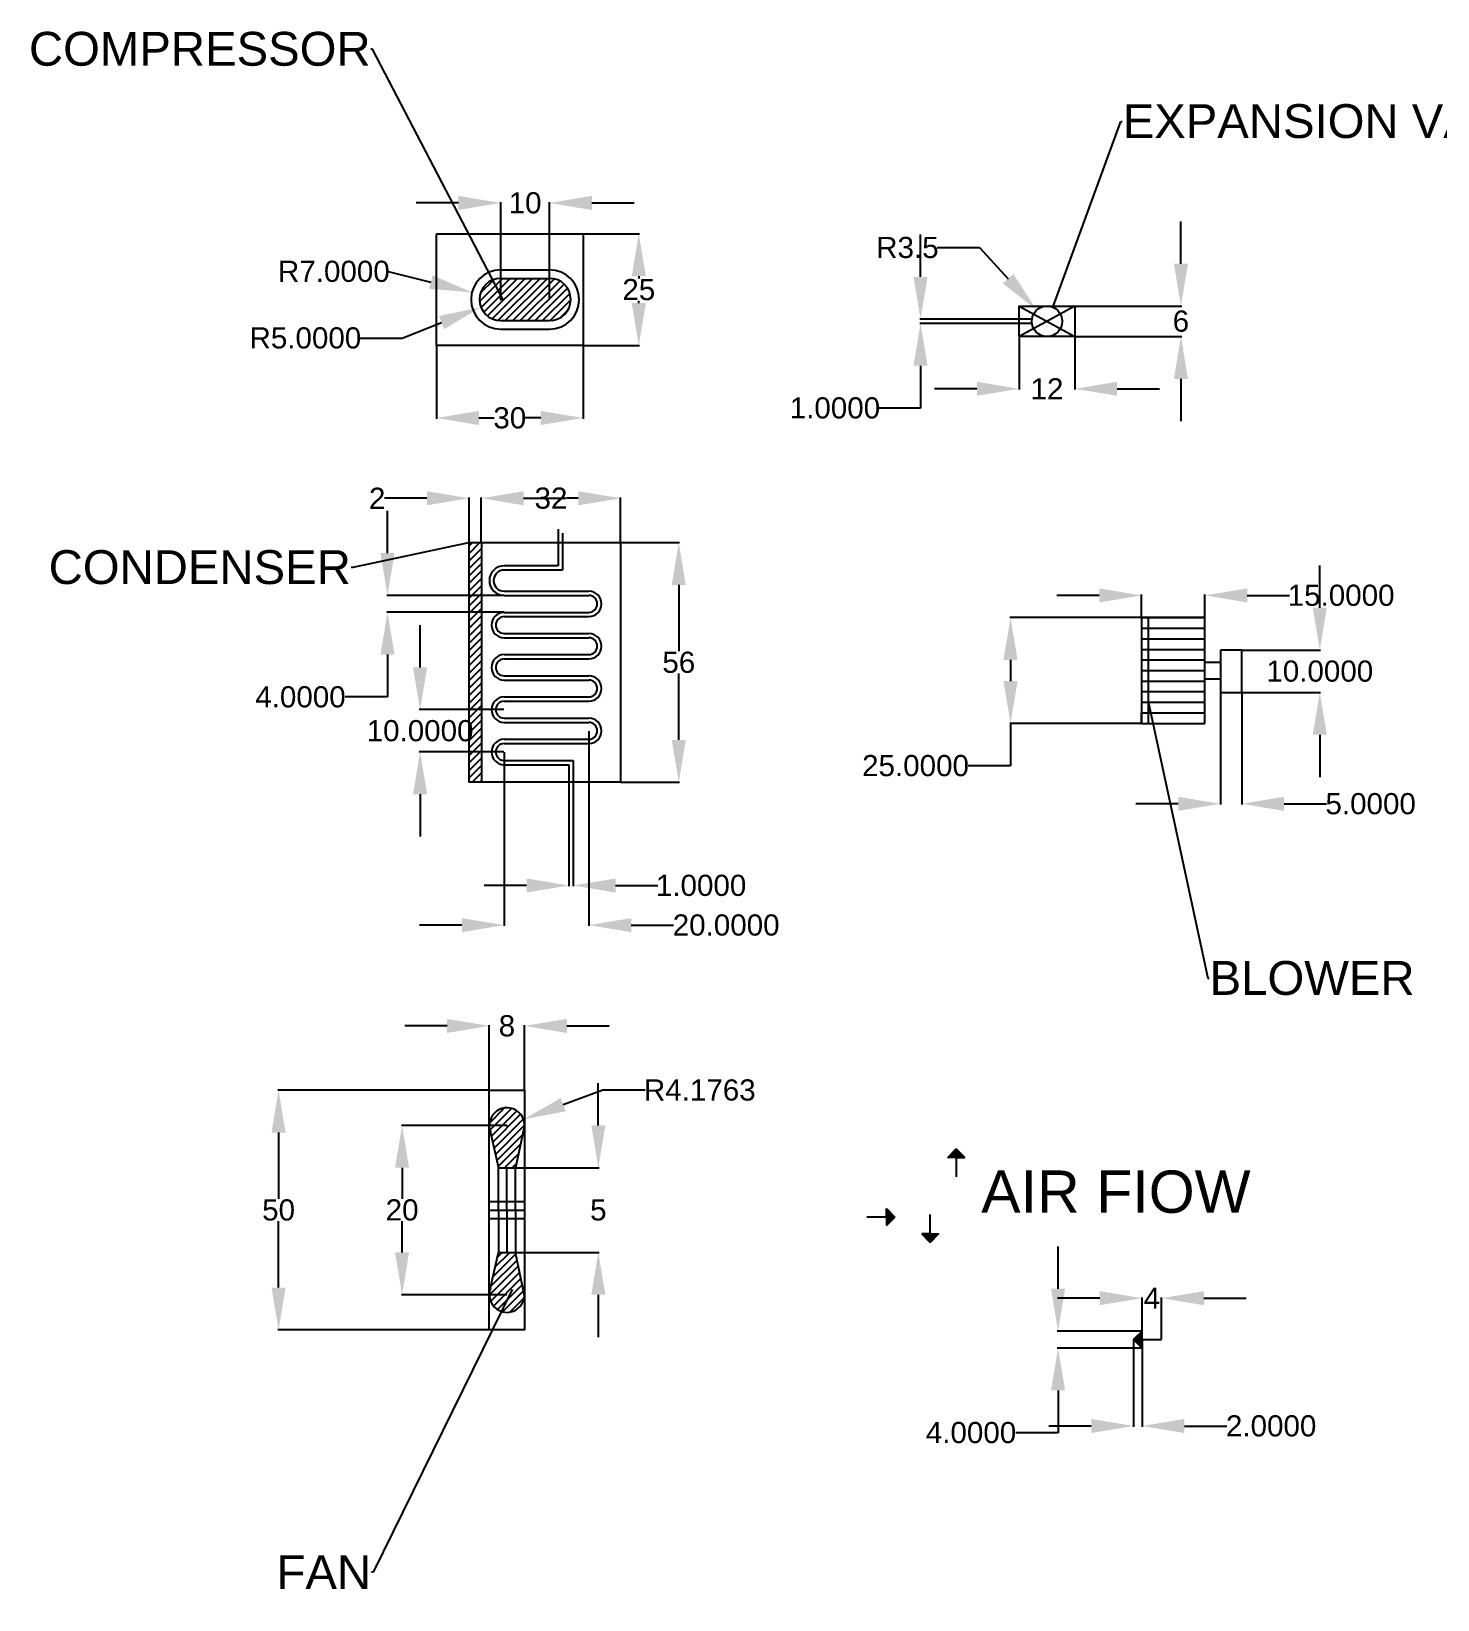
# Model space of a CAD drawing. Header units: inches. Extents: x -37 to 937, y -105 to 265.
# Drawn here: x 396.8 to 729, y -105.3 to 265.3 of the extents above; entities that cross this region are included whole.
import ezdxf
from ezdxf import colors
from ezdxf.entities.mleader import LeaderData, LeaderLine
from ezdxf.math import Vec2, Vec3

# ---------------------------------------------------------------- set-up
doc = ezdxf.new("R2010")
doc.units = ezdxf.units.IN
doc.header["$MEASUREMENT"] = 0
for name, color, linetype in [('BIOWER', 9, 'Continuous'), ('COMPRESSOR', 10, 'Continuous'), ('CONDENSER', 4, 'Continuous'), ('EXPANSION VALVE', 52, 'Continuous'), ('PIPES', 170, 'Continuous')]:
    doc.layers.add(name, color=color, linetype=linetype)
doc.styles.get("Standard").update_dxf_attribs({"font": 'arial.ttf'})
doc.dimstyles.get("Standard").update_dxf_attribs({"dimtxt": 5, "dimasz": 10, "dimexe": 0.18, "dimexo": 0.0625, "dimgap": 0.09, "dimtad": 0, "dimtih": 1, "dimtoh": 1, "dimdec": 4, "dimzin": 0, "dimdsep": 46, "dimtxsty": 'Standard', "dimcen": 0.09, "dimadec": 0, "dimazin": 0, "dimtfac": 1, "dimtdec": 4, "dimtofl": 0, "dimtmove": 0, "dimatfit": 3, "dimfxl": 1, "dimtolj": 1, "dimtzin": 0, "dimarcsym": 0})

# ---------------------------------------------------------------- blocks, each defined once
blk = doc.blocks.new('*D1')
at = {"layer": 'COMPRESSOR', "color": 0, "lineweight": -2, "transparency": 16777216}
for p, q in [((492.51, 191), (492.51, 173.74)), ((527.14, 191), (527.14, 173.74)), ((502.51, 173.92), (506.16, 173.92)), ((517.14, 173.92), (513.48, 173.92))]:
    blk.add_line(p, q, dxfattribs=at)
at = {"layer": 'COMPRESSOR', "color": 0, "transparency": 16777216}
for points in [[(502.51, 175.58), (502.51, 172.25), (492.51, 173.92)], [(517.14, 175.58), (517.14, 172.25), (527.14, 173.92)]]:
    blk.add_solid(points, dxfattribs=at)
at = {"layer": 'Defpoints', "color": 0, "transparency": 16777216}
for p in [(492.51, 191.06), (527.14, 191.06), (527.14, 173.92)]:
    blk.add_point(p, dxfattribs=at)
at = {"layer": 'COMPRESSOR', "color": 0, "transparency": 16777216, "insert": (509.82, 173.92), "char_height": 5, "attachment_point": 5}
blk.add_mtext('\\A1;30', dxfattribs=at)
blk = doc.blocks.new('*D2')
at = {"layer": 'COMPRESSOR', "color": 0, "lineweight": -2, "transparency": 16777216}
for p, q in [((527.2, 217.4), (540.48, 217.4)), ((540.3, 207.4), (540.3, 206.87)), ((540.3, 201.06), (540.3, 201.59)), ((527.2, 191.06), (540.48, 191.06))]:
    blk.add_line(p, q, dxfattribs=at)
at = {"layer": 'COMPRESSOR', "color": 0, "transparency": 16777216}
for points in [[(538.63, 207.4), (541.97, 207.4), (540.3, 217.4)], [(538.63, 201.06), (541.97, 201.06), (540.3, 191.06)]]:
    blk.add_solid(points, dxfattribs=at)
at = {"layer": 'Defpoints', "color": 0, "transparency": 16777216}
for p in [(527.14, 217.4), (527.14, 191.06), (540.3, 191.06)]:
    blk.add_point(p, dxfattribs=at)
at = {"layer": 'COMPRESSOR', "color": 0, "transparency": 16777216, "insert": (540.3, 204.23), "char_height": 5, "attachment_point": 5}
blk.add_mtext('\\A1;25', dxfattribs=at)
blk = doc.blocks.new('*D3')
at = {"layer": 'COMPRESSOR', "color": 0, "lineweight": -2, "transparency": 16777216}
for p, q in [((481.12, 208.54), (491.17, 206.03)), ((507.58, 201.92), (507.76, 201.92)), ((507.67, 201.83), (507.67, 202.01))]:
    blk.add_line(p, q, dxfattribs=at)
at = {"layer": 'COMPRESSOR', "color": 0, "transparency": 16777216}
blk.add_solid([(491.58, 207.65), (490.77, 204.42), (500.88, 203.61)], dxfattribs=at)
at = {"layer": 'Defpoints', "color": 0, "transparency": 16777216}
for p in [(500.88, 203.61), (507.67, 201.92)]:
    blk.add_point(p, dxfattribs=at)
at = {"layer": 'COMPRESSOR', "color": 0, "transparency": 16777216, "insert": (468.26, 208.54), "char_height": 5, "attachment_point": 5}
blk.add_mtext('\\A1;R7.0000', dxfattribs=at)
blk = doc.blocks.new('*D4')
at = {"layer": 'COMPRESSOR', "color": 0, "lineweight": -2, "transparency": 16777216}
for p, q in [((507.58, 201.92), (507.76, 201.92)), ((507.67, 201.83), (507.67, 202.01)), ((484.39, 192.81), (493.7, 196.45)), ((474.39, 192.81), (484.39, 192.81))]:
    blk.add_line(p, q, dxfattribs=at)
at = {"layer": 'COMPRESSOR', "color": 0, "transparency": 16777216}
blk.add_solid([(493.09, 198), (494.31, 194.9), (503.01, 200.09)], dxfattribs=at)
at = {"layer": 'Defpoints', "color": 0, "transparency": 16777216}
for p in [(507.67, 201.92), (503.01, 200.09)]:
    blk.add_point(p, dxfattribs=at)
at = {"layer": 'COMPRESSOR', "color": 0, "transparency": 16777216, "insert": (461.53, 192.81), "char_height": 5, "attachment_point": 5}
blk.add_mtext('\\A1;R5.0000', dxfattribs=at)
blk = doc.blocks.new('*D5')
at = {"layer": 'COMPRESSOR', "color": 0, "lineweight": -2, "transparency": 16777216}
for p, q in [((497.67, 224.73), (487.67, 224.73)), ((507.67, 201.98), (507.67, 224.91)), ((519.21, 201.98), (519.21, 224.91)), ((529.21, 224.73), (539.21, 224.73))]:
    blk.add_line(p, q, dxfattribs=at)
at = {"layer": 'COMPRESSOR', "color": 0, "transparency": 16777216}
for points in [[(497.67, 226.4), (497.67, 223.06), (507.67, 224.73)], [(529.21, 226.4), (529.21, 223.06), (519.21, 224.73)]]:
    blk.add_solid(points, dxfattribs=at)
at = {"layer": 'Defpoints', "color": 0, "transparency": 16777216}
for p in [(519.21, 224.73), (507.67, 201.92), (519.21, 201.92)]:
    blk.add_point(p, dxfattribs=at)
at = {"layer": 'COMPRESSOR', "color": 0, "transparency": 16777216, "insert": (513.44, 224.73), "char_height": 5, "attachment_point": 5}
blk.add_mtext('\\A1;10', dxfattribs=at)
blk = doc.blocks.new('*D6')
at = {"layer": 'CONDENSER', "color": 0, "lineweight": -2, "transparency": 16777216}
for p, q in [((503.1, 144.52), (503.1, 155.12)), ((513.1, 154.94), (515.91, 154.94)), ((526, 154.94), (523.2, 154.94)), ((536, 144.52), (536, 155.12))]:
    blk.add_line(p, q, dxfattribs=at)
at = {"layer": 'CONDENSER', "color": 0, "transparency": 16777216}
for points in [[(513.1, 156.61), (513.1, 153.28), (503.1, 154.94)], [(526, 156.61), (526, 153.28), (536, 154.94)]]:
    blk.add_solid(points, dxfattribs=at)
at = {"layer": 'Defpoints', "color": 0, "transparency": 16777216}
for p in [(536, 154.94), (503.1, 144.46), (536, 144.46)]:
    blk.add_point(p, dxfattribs=at)
at = {"layer": 'CONDENSER', "color": 0, "transparency": 16777216, "insert": (519.55, 154.94), "char_height": 5, "attachment_point": 5}
blk.add_mtext('\\A1;32', dxfattribs=at)
blk = doc.blocks.new('*D7')
at = {"layer": 'CONDENSER', "color": 0, "lineweight": -2, "transparency": 16777216}
for p, q in [((490.23, 154.94), (480.23, 154.94)), ((500.23, 144.52), (500.23, 155.12)), ((503.1, 144.52), (503.1, 155.12)), ((513.1, 154.94), (523.1, 154.94))]:
    blk.add_line(p, q, dxfattribs=at)
at = {"layer": 'CONDENSER', "color": 0, "transparency": 16777216}
for points in [[(490.23, 156.61), (490.23, 153.28), (500.23, 154.94)], [(513.1, 156.61), (513.1, 153.28), (503.1, 154.94)]]:
    blk.add_solid(points, dxfattribs=at)
at = {"layer": 'Defpoints', "color": 0, "transparency": 16777216}
for p in [(500.23, 154.94), (500.23, 144.46), (503.1, 144.46)]:
    blk.add_point(p, dxfattribs=at)
at = {"layer": 'CONDENSER', "color": 0, "transparency": 16777216, "insert": (478.49, 154.94), "char_height": 5, "attachment_point": 5}
blk.add_mtext('\\A1;2', dxfattribs=at)
blk = doc.blocks.new('*D8')
at = {"layer": 'CONDENSER', "color": 0, "lineweight": -2, "transparency": 16777216}
for p, q in [((536.07, 144.46), (549.93, 144.46)), ((549.75, 134.46), (549.75, 118.8)), ((549.75, 97.85), (549.75, 113.51)), ((536.07, 87.85), (549.93, 87.85))]:
    blk.add_line(p, q, dxfattribs=at)
at = {"layer": 'CONDENSER', "color": 0, "transparency": 16777216}
for points in [[(548.08, 134.46), (551.41, 134.46), (549.75, 144.46)], [(548.08, 97.85), (551.41, 97.85), (549.75, 87.85)]]:
    blk.add_solid(points, dxfattribs=at)
at = {"layer": 'Defpoints', "color": 0, "transparency": 16777216}
for p in [(536, 144.46), (536, 87.85), (549.75, 87.85)]:
    blk.add_point(p, dxfattribs=at)
at = {"layer": 'CONDENSER', "color": 0, "transparency": 16777216, "insert": (549.75, 116.16), "char_height": 5, "attachment_point": 5}
blk.add_mtext('\\A1;56', dxfattribs=at)
blk = doc.blocks.new('*D9')
at = {"layer": 'CONDENSER', "color": 0, "lineweight": -2, "transparency": 16777216}
for p, q in [((488.63, 114.99), (488.63, 124.99)), ((508.43, 104.99), (488.45, 104.99)), ((508.43, 94.99), (488.45, 94.99)), ((488.63, 84.99), (488.63, 74.99))]:
    blk.add_line(p, q, dxfattribs=at)
at = {"layer": 'CONDENSER', "color": 0, "transparency": 16777216}
for points in [[(486.96, 114.99), (490.3, 114.99), (488.63, 104.99)], [(486.96, 84.99), (490.3, 84.99), (488.63, 94.99)]]:
    blk.add_solid(points, dxfattribs=at)
at = {"layer": 'Defpoints', "color": 0, "transparency": 16777216}
for p in [(488.63, 104.99), (508.5, 104.99), (508.5, 94.99)]:
    blk.add_point(p, dxfattribs=at)
at = {"layer": 'CONDENSER', "color": 0, "transparency": 16777216, "insert": (488.63, 99.99), "char_height": 5, "attachment_point": 5}
blk.add_mtext('\\A1;10.0000', dxfattribs=at)
blk = doc.blocks.new('*D10')
at = {"layer": 'CONDENSER', "color": 0, "lineweight": -2, "transparency": 16777216}
for p, q in [((523.8, 71.16), (523.8, 63.26)), ((524.8, 71.16), (524.8, 63.26)), ((513.8, 63.44), (503.8, 63.44)), ((534.8, 63.44), (544.8, 63.44))]:
    blk.add_line(p, q, dxfattribs=at)
at = {"layer": 'CONDENSER', "color": 0, "transparency": 16777216}
for points in [[(513.8, 65.1), (513.8, 61.77), (523.8, 63.44)], [(534.8, 65.1), (534.8, 61.77), (524.8, 63.44)]]:
    blk.add_solid(points, dxfattribs=at)
at = {"layer": 'Defpoints', "color": 0, "transparency": 16777216}
for p in [(523.8, 71.22), (524.8, 71.22), (524.8, 63.44)]:
    blk.add_point(p, dxfattribs=at)
at = {"layer": 'CONDENSER', "color": 0, "transparency": 16777216, "insert": (555.02, 63.44), "char_height": 5, "attachment_point": 5}
blk.add_mtext('\\A1;1.0000', dxfattribs=at)
blk = doc.blocks.new('*D11')
at = {"layer": 'CONDENSER', "color": 0, "lineweight": -2, "transparency": 16777216}
for p, q in [((528.5, 99.92), (528.5, 53.89)), ((508.5, 94.92), (508.5, 53.89)), ((498.5, 54.07), (488.5, 54.07)), ((538.5, 54.07), (548.5, 54.07))]:
    blk.add_line(p, q, dxfattribs=at)
at = {"layer": 'CONDENSER', "color": 0, "transparency": 16777216}
for points in [[(498.5, 55.73), (498.5, 52.4), (508.5, 54.07)], [(538.5, 55.73), (538.5, 52.4), (528.5, 54.07)]]:
    blk.add_solid(points, dxfattribs=at)
at = {"layer": 'Defpoints', "color": 0, "transparency": 16777216}
for p in [(528.5, 99.99), (508.5, 94.99), (528.5, 54.07)]:
    blk.add_point(p, dxfattribs=at)
at = {"layer": 'CONDENSER', "color": 0, "transparency": 16777216, "insert": (560.94, 54.07), "char_height": 5, "attachment_point": 5}
blk.add_mtext('\\A1;20.0000', dxfattribs=at)
blk = doc.blocks.new('*D12')
at = {"layer": 'CONDENSER', "color": 0, "lineweight": -2, "transparency": 16777216}
for p, q in [((480.93, 141.99), (480.93, 151.99)), ((508.43, 131.99), (480.75, 131.99)), ((508.43, 127.99), (480.75, 127.99)), ((480.93, 117.99), (480.93, 107.99)), ((480.93, 107.99), (470.93, 107.99))]:
    blk.add_line(p, q, dxfattribs=at)
at = {"layer": 'CONDENSER', "color": 0, "transparency": 16777216}
for points in [[(479.27, 141.99), (482.6, 141.99), (480.93, 131.99)], [(479.27, 117.99), (482.6, 117.99), (480.93, 127.99)]]:
    blk.add_solid(points, dxfattribs=at)
at = {"layer": 'Defpoints', "color": 0, "transparency": 16777216}
for p in [(508.5, 131.99), (480.93, 127.99), (508.5, 127.99)]:
    blk.add_point(p, dxfattribs=at)
at = {"layer": 'CONDENSER', "color": 0, "transparency": 16777216, "insert": (460.37, 107.99), "char_height": 5, "attachment_point": 5}
blk.add_mtext('\\A1;4.0000', dxfattribs=at)
blk = doc.blocks.new('*D13')
at = {"layer": 'Defpoints', "color": 0, "transparency": 16777216}
for p in [(634.31, 199.43), (636.74, 196.77)]:
    blk.add_point(p, dxfattribs=at)
at = {"layer": 'EXPANSION VALVE', "color": 0, "lineweight": -2, "transparency": 16777216}
for p, q in [((610.81, 214.18), (620.81, 214.18)), ((620.81, 214.18), (627.56, 206.8)), ((636.65, 196.77), (636.83, 196.77)), ((636.74, 196.68), (636.74, 196.86))]:
    blk.add_line(p, q, dxfattribs=at)
at = {"layer": 'EXPANSION VALVE', "color": 0, "transparency": 16777216}
blk.add_solid([(628.79, 207.93), (626.33, 205.68), (634.31, 199.43)], dxfattribs=at)
at = {"layer": 'EXPANSION VALVE', "color": 0, "transparency": 16777216, "insert": (603.76, 214.18), "char_height": 5, "attachment_point": 5}
blk.add_mtext('\\A1;R3.5', dxfattribs=at)
blk = doc.blocks.new('*D14')
at = {"layer": 'Defpoints', "color": 0, "transparency": 16777216}
for p in [(630.18, 193.16), (643.3, 193.16), (643.3, 180.81)]:
    blk.add_point(p, dxfattribs=at)
at = {"layer": 'EXPANSION VALVE', "color": 0, "lineweight": -2, "transparency": 16777216}
for p, q in [((630.18, 193.1), (630.18, 180.63)), ((643.3, 193.1), (643.3, 180.63)), ((620.18, 180.81), (610.18, 180.81)), ((653.3, 180.81), (663.3, 180.81))]:
    blk.add_line(p, q, dxfattribs=at)
at = {"layer": 'EXPANSION VALVE', "color": 0, "transparency": 16777216}
for points in [[(620.18, 182.47), (620.18, 179.14), (630.18, 180.81)], [(653.3, 182.47), (653.3, 179.14), (643.3, 180.81)]]:
    blk.add_solid(points, dxfattribs=at)
at = {"layer": 'EXPANSION VALVE', "color": 0, "transparency": 16777216, "insert": (636.74, 180.81), "char_height": 5, "attachment_point": 5}
blk.add_mtext('\\A1;12', dxfattribs=at)
blk = doc.blocks.new('*D15')
at = {"layer": 'Defpoints', "color": 0, "transparency": 16777216}
for p in [(643.3, 200.37), (643.3, 193.16), (668.38, 193.16)]:
    blk.add_point(p, dxfattribs=at)
at = {"layer": 'EXPANSION VALVE', "color": 0, "lineweight": -2, "transparency": 16777216}
for p, q in [((668.38, 210.37), (668.38, 220.37)), ((643.37, 200.37), (668.56, 200.37)), ((643.37, 193.16), (668.56, 193.16)), ((668.38, 183.16), (668.38, 173.16))]:
    blk.add_line(p, q, dxfattribs=at)
at = {"layer": 'EXPANSION VALVE', "color": 0, "transparency": 16777216}
for points in [[(666.72, 210.37), (670.05, 210.37), (668.38, 200.37)], [(666.72, 183.16), (670.05, 183.16), (668.38, 193.16)]]:
    blk.add_solid(points, dxfattribs=at)
at = {"layer": 'EXPANSION VALVE', "color": 0, "transparency": 16777216, "insert": (668.38, 196.77), "char_height": 5, "attachment_point": 5}
blk.add_mtext('\\A1;6', dxfattribs=at)
blk = doc.blocks.new('*D16')
at = {"layer": 'Defpoints', "color": 0, "transparency": 16777216}
for p in [(626.65, 197.27), (606.86, 196.27), (626.65, 196.27)]:
    blk.add_point(p, dxfattribs=at)
at = {"layer": 'EXPANSION VALVE', "color": 0, "lineweight": -2, "transparency": 16777216}
for p, q in [((606.86, 207.27), (606.86, 217.27)), ((626.59, 197.27), (606.68, 197.27)), ((626.59, 196.27), (606.68, 196.27)), ((606.86, 186.27), (606.86, 176.27)), ((606.86, 176.27), (596.86, 176.27))]:
    blk.add_line(p, q, dxfattribs=at)
at = {"layer": 'EXPANSION VALVE', "color": 0, "transparency": 16777216}
for points in [[(605.19, 207.27), (608.53, 207.27), (606.86, 197.27)], [(605.19, 186.27), (608.53, 186.27), (606.86, 196.27)]]:
    blk.add_solid(points, dxfattribs=at)
at = {"layer": 'EXPANSION VALVE', "color": 0, "transparency": 16777216, "insert": (586.64, 176.27), "char_height": 5, "attachment_point": 5}
blk.add_mtext('\\A1;1.0000', dxfattribs=at)
blk = doc.blocks.new('*D17')
at = {"color": 0, "lineweight": -2, "transparency": 16777216}
for p, q in [((649.07, 131.99), (639.07, 131.99)), ((659.07, 126.81), (659.07, 132.17)), ((674.07, 126.81), (674.07, 132.17)), ((684.07, 131.99), (694.07, 131.99))]:
    blk.add_line(p, q, dxfattribs=at)
at = {"color": 0, "transparency": 16777216}
for points in [[(649.07, 133.66), (649.07, 130.32), (659.07, 131.99)], [(684.07, 133.66), (684.07, 130.32), (674.07, 131.99)]]:
    blk.add_solid(points, dxfattribs=at)
at = {"layer": 'Defpoints', "color": 0, "transparency": 16777216}
for p in [(674.07, 131.99), (659.07, 126.74), (674.07, 126.74)]:
    blk.add_point(p, dxfattribs=at)
at = {"color": 0, "transparency": 16777216, "insert": (706.23, 131.99), "char_height": 5, "attachment_point": 5}
blk.add_mtext('\\A1;15.0000', dxfattribs=at)
blk = doc.blocks.new('*D18')
at = {"color": 0, "lineweight": -2, "transparency": 16777216}
for p, q in [((659, 126.74), (627.95, 126.74)), ((628.13, 116.74), (628.13, 111.74)), ((659, 101.74), (627.95, 101.74)), ((628.13, 101.74), (628.13, 91.74)), ((628.13, 91.74), (618.13, 91.74))]:
    blk.add_line(p, q, dxfattribs=at)
at = {"color": 0, "transparency": 16777216}
for points in [[(626.46, 116.74), (629.79, 116.74), (628.13, 126.74)], [(626.46, 111.74), (629.79, 111.74), (628.13, 101.74)]]:
    blk.add_solid(points, dxfattribs=at)
at = {"layer": 'Defpoints', "color": 0, "transparency": 16777216}
for p in [(659.07, 126.74), (628.13, 101.74), (659.07, 101.74)]:
    blk.add_point(p, dxfattribs=at)
at = {"color": 0, "transparency": 16777216, "insert": (605.68, 91.74), "char_height": 5, "attachment_point": 5}
blk.add_mtext('\\A1;25.0000', dxfattribs=at)
blk = doc.blocks.new('*D19')
at = {"color": 0, "lineweight": -2, "transparency": 16777216}
for p, q in [((701.19, 129.07), (701.19, 139.07)), ((682.82, 119.07), (701.37, 119.07)), ((682.82, 109.07), (701.37, 109.07)), ((701.19, 99.07), (701.19, 89.07))]:
    blk.add_line(p, q, dxfattribs=at)
at = {"color": 0, "transparency": 16777216}
for points in [[(699.52, 129.07), (702.86, 129.07), (701.19, 119.07)], [(699.52, 99.07), (702.86, 99.07), (701.19, 109.07)]]:
    blk.add_solid(points, dxfattribs=at)
at = {"layer": 'Defpoints', "color": 0, "transparency": 16777216}
for p in [(682.75, 119.07), (682.75, 109.07), (701.19, 109.07)]:
    blk.add_point(p, dxfattribs=at)
at = {"color": 0, "transparency": 16777216, "insert": (701.19, 114.07), "char_height": 5, "attachment_point": 5}
blk.add_mtext('\\A1;10.0000', dxfattribs=at)
blk = doc.blocks.new('*D20')
at = {"color": 0, "lineweight": -2, "transparency": 16777216}
for p, q in [((677.75, 108.97), (677.75, 82.56)), ((682.75, 108.97), (682.75, 82.56)), ((667.75, 82.74), (657.75, 82.74)), ((692.75, 82.74), (702.75, 82.74))]:
    blk.add_line(p, q, dxfattribs=at)
at = {"color": 0, "transparency": 16777216}
for points in [[(667.75, 84.4), (667.75, 81.07), (677.75, 82.74)], [(692.75, 84.4), (692.75, 81.07), (682.75, 82.74)]]:
    blk.add_solid(points, dxfattribs=at)
at = {"layer": 'Defpoints', "color": 0, "transparency": 16777216}
for p in [(677.75, 109.03), (682.75, 109.03), (682.75, 82.74)]:
    blk.add_point(p, dxfattribs=at)
at = {"color": 0, "transparency": 16777216, "insert": (713.21, 82.74), "char_height": 5, "attachment_point": 5}
blk.add_mtext('\\A1;5.0000', dxfattribs=at)
blk = doc.blocks.new('*D21')
at = {"color": 0, "lineweight": -2, "transparency": 16777216}
for p, q in [((531.84, 15.08), (522.46, 11.63)), ((541.84, 15.08), (531.84, 15.08)), ((509.06, 6.74), (509.24, 6.74)), ((509.15, 6.65), (509.15, 6.83))]:
    blk.add_line(p, q, dxfattribs=at)
at = {"color": 0, "transparency": 16777216}
blk.add_solid([(521.88, 13.2), (523.03, 10.07), (513.07, 8.18)], dxfattribs=at)
at = {"layer": 'Defpoints', "color": 0, "transparency": 16777216}
for p in [(513.07, 8.18), (509.15, 6.74)]:
    blk.add_point(p, dxfattribs=at)
at = {"color": 0, "transparency": 16777216, "insert": (554.71, 15.08), "char_height": 5, "attachment_point": 5}
blk.add_mtext('\\A1;R4.1763', dxfattribs=at)
blk = doc.blocks.new('*D22')
at = {"color": 0, "lineweight": -2, "transparency": 16777216}
for p, q in [((530.74, 6.74), (530.74, 16.74)), ((511.21, -3.26), (530.92, -3.26)), ((511.21, -23.26), (530.92, -23.26)), ((530.74, -33.26), (530.74, -43.26))]:
    blk.add_line(p, q, dxfattribs=at)
at = {"color": 0, "transparency": 16777216}
for points in [[(529.08, 6.74), (532.41, 6.74), (530.74, -3.26)], [(529.08, -33.26), (532.41, -33.26), (530.74, -23.26)]]:
    blk.add_solid(points, dxfattribs=at)
at = {"layer": 'Defpoints', "color": 0, "transparency": 16777216}
for p in [(511.15, -3.26), (511.15, -23.26), (530.74, -23.26)]:
    blk.add_point(p, dxfattribs=at)
at = {"color": 0, "transparency": 16777216, "insert": (530.74, -13.26), "char_height": 5, "attachment_point": 5}
blk.add_mtext('\\A1;5', dxfattribs=at)
blk = doc.blocks.new('*D23')
at = {"color": 0, "lineweight": -2, "transparency": 16777216}
for p, q in [((509.09, 6.74), (484.2, 6.74)), ((484.38, -3.26), (484.38, -10.62)), ((484.38, -23.26), (484.38, -15.9)), ((509.09, -33.26), (484.2, -33.26))]:
    blk.add_line(p, q, dxfattribs=at)
at = {"color": 0, "transparency": 16777216}
for points in [[(482.71, -3.26), (486.04, -3.26), (484.38, 6.74)], [(482.71, -23.26), (486.04, -23.26), (484.38, -33.26)]]:
    blk.add_solid(points, dxfattribs=at)
at = {"layer": 'Defpoints', "color": 0, "transparency": 16777216}
for p in [(509.15, 6.74), (484.38, -33.26), (509.15, -33.26)]:
    blk.add_point(p, dxfattribs=at)
at = {"color": 0, "transparency": 16777216, "insert": (484.38, -13.26), "char_height": 5, "attachment_point": 5}
blk.add_mtext('\\A1;20', dxfattribs=at)
blk = doc.blocks.new('*D24')
at = {"color": 0, "lineweight": -2, "transparency": 16777216}
for p, q in [((494.99, 30.26), (484.99, 30.26)), ((504.99, 15.1), (504.99, 30.44)), ((513.32, 15.1), (513.32, 30.44)), ((523.32, 30.26), (533.32, 30.26))]:
    blk.add_line(p, q, dxfattribs=at)
at = {"color": 0, "transparency": 16777216}
for points in [[(494.99, 31.92), (494.99, 28.59), (504.99, 30.26)], [(523.32, 31.92), (523.32, 28.59), (513.32, 30.26)]]:
    blk.add_solid(points, dxfattribs=at)
at = {"layer": 'Defpoints', "color": 0, "transparency": 16777216}
for p in [(513.32, 30.26), (504.99, 15.04), (513.32, 15.04)]:
    blk.add_point(p, dxfattribs=at)
at = {"color": 0, "transparency": 16777216, "insert": (509.15, 30.26), "char_height": 5, "attachment_point": 5}
blk.add_mtext('\\A1;8', dxfattribs=at)
blk = doc.blocks.new('*D25')
at = {"color": 0, "lineweight": -2, "transparency": 16777216}
for p, q in [((504.92, 15.04), (455.02, 15.04)), ((455.2, 5.04), (455.2, -10.62)), ((455.2, -31.56), (455.2, -15.9)), ((504.92, -41.56), (455.02, -41.56))]:
    blk.add_line(p, q, dxfattribs=at)
at = {"color": 0, "transparency": 16777216}
for points in [[(453.53, 5.04), (456.86, 5.04), (455.2, 15.04)], [(453.53, -31.56), (456.86, -31.56), (455.2, -41.56)]]:
    blk.add_solid(points, dxfattribs=at)
at = {"layer": 'Defpoints', "color": 0, "transparency": 16777216}
for p in [(504.99, 15.04), (455.2, -41.56), (504.99, -41.56)]:
    blk.add_point(p, dxfattribs=at)
at = {"color": 0, "transparency": 16777216, "insert": (455.2, -13.26), "char_height": 5, "attachment_point": 5}
blk.add_mtext('\\A1;50', dxfattribs=at)
blk = doc.blocks.new('*D33')
at = {"color": 0, "lineweight": -2, "transparency": 16777216}
for p, q in [((649.2, -34.08), (639.2, -34.08)), ((659.2, -43.8), (659.2, -33.9)), ((663.82, -43.8), (663.82, -33.9)), ((673.82, -34.08), (683.82, -34.08))]:
    blk.add_line(p, q, dxfattribs=at)
at = {"color": 0, "transparency": 16777216}
for points in [[(649.2, -32.41), (649.2, -35.75), (659.2, -34.08)], [(673.82, -32.41), (673.82, -35.75), (663.82, -34.08)]]:
    blk.add_solid(points, dxfattribs=at)
at = {"layer": 'Defpoints', "color": 0, "transparency": 16777216}
for p in [(663.82, -34.08), (659.2, -43.87), (663.82, -43.87)]:
    blk.add_point(p, dxfattribs=at)
at = {"color": 0, "transparency": 16777216, "insert": (661.51, -34.08), "char_height": 5, "attachment_point": 5}
blk.add_mtext('\\A1;4', dxfattribs=at)
blk = doc.blocks.new('*D34')
at = {"color": 0, "lineweight": -2, "transparency": 16777216}
for p, q in [((657.2, -43.93), (657.2, -64.47)), ((659.2, -43.93), (659.2, -64.47)), ((647.2, -64.29), (637.2, -64.29)), ((669.2, -64.29), (679.2, -64.29))]:
    blk.add_line(p, q, dxfattribs=at)
at = {"color": 0, "transparency": 16777216}
for points in [[(647.2, -62.62), (647.2, -65.96), (657.2, -64.29)], [(669.2, -62.62), (669.2, -65.96), (659.2, -64.29)]]:
    blk.add_solid(points, dxfattribs=at)
at = {"layer": 'Defpoints', "color": 0, "transparency": 16777216}
for p in [(657.2, -43.87), (659.2, -43.87), (659.2, -64.29)]:
    blk.add_point(p, dxfattribs=at)
at = {"color": 0, "transparency": 16777216, "insert": (689.7, -64.29), "char_height": 5, "attachment_point": 5}
blk.add_mtext('\\A1;2.0000', dxfattribs=at)
blk = doc.blocks.new('*D35')
at = {"color": 0, "lineweight": -2, "transparency": 16777216}
for p, q in [((639.35, -31.87), (639.35, -21.87)), ((659.14, -41.87), (639.17, -41.87)), ((659.14, -45.87), (639.17, -45.87)), ((639.35, -55.87), (639.35, -65.87)), ((639.35, -65.87), (629.35, -65.87))]:
    blk.add_line(p, q, dxfattribs=at)
at = {"color": 0, "transparency": 16777216}
for points in [[(637.69, -31.87), (641.02, -31.87), (639.35, -41.87)], [(637.69, -55.87), (641.02, -55.87), (639.35, -45.87)]]:
    blk.add_solid(points, dxfattribs=at)
at = {"layer": 'Defpoints', "color": 0, "transparency": 16777216}
for p in [(659.2, -41.87), (639.35, -45.87), (659.2, -45.87)]:
    blk.add_point(p, dxfattribs=at)
at = {"color": 0, "transparency": 16777216, "insert": (618.79, -65.87), "char_height": 5, "attachment_point": 5}
blk.add_mtext('\\A1;4.0000', dxfattribs=at)

msp = doc.modelspace()

# ---------------------------------------------------------------- hatches: boundary and pattern name
at = {"true_color": 0xed1f24}
h = msp.add_hatch(dxfattribs=at)
h.set_pattern_fill('ANSI31', color=240, scale=10)
h.set_pattern_definition([(45, (361.629, 129.3512), (-0.8838835, 0.8838835), [])])
h.paths.add_polyline_path([(519.20692, 206.91536), (507.66848, 206.91536, 1), (507.66848, 196.91536), (519.20692, 196.91536, 1)])
h = msp.add_hatch()
h.set_pattern_fill('ANSI31', color=256, scale=10)
h.set_pattern_definition([(45, (459.8575, -94.4167), (-0.883883, 0.883883), [])])
h.paths.add_polyline_path([(513.31788, 6.69077), (513.31788, 7.03753, 0.931043292), (504.9866, 7.03753), (504.9866, 6.44176), (507.15224, -3.26035), (511.15224, -3.26035)])
h.paths.add_polyline_path([(511.15224, -23.26035), (507.15224, -23.26035), (504.9866, -32.99351), (504.9866, -33.5272, 0.937991471), (513.31788, -33.5272)])
at = {"true_color": 0xffffff}
h = msp.add_hatch(dxfattribs=at)
h.set_pattern_fill('ANSI31', scale=0.5, angle=270)
h.set_pattern_definition([(315, (503.10835, 439.531623), (0.044194174, 0.044194174), [])])
h.paths.add_polyline_path([(615.31578, -0.82704), (617.31578, -0.82704), (615.31578, 1.17296), (613.31578, -0.82704)])
h = msp.add_hatch(dxfattribs=at)
h.set_pattern_fill('ANSI31', scale=0.5, angle=180)
h.set_pattern_definition([(225, (1039.18797, 97.299884), (0.044194174, -0.044194174), [])])
h.paths.add_polyline_path([(598.82931, -14.90755), (598.82931, -16.90755), (600.82931, -14.90755), (598.82931, -12.90755)])
h = msp.add_hatch(dxfattribs=at)
h.set_pattern_fill('ANSI31', scale=0.5, angle=90)
h.set_pattern_definition([(135, (721.34223, -459.266977), (-0.044194174, -0.044194174), [])])
h.paths.add_polyline_path([(609.1348, -18.90832), (607.1348, -18.90832), (609.1348, -20.90832), (611.1348, -18.90832)])
h = msp.add_hatch(dxfattribs=at)
h.set_pattern_fill('ANSI31', scale=0.5, angle=360)
h.set_pattern_definition([(45, (218.843644, -156.074547), (-0.044194174, 0.044194174), [])])
h.paths.add_polyline_path([(659.2023, -43.86712), (659.2023, -41.86712), (657.2023, -43.86712), (659.2023, -45.86712)])
at = {"layer": 'CONDENSER', "true_color": 0x2776bb}
h = msp.add_hatch(dxfattribs=at)
h.set_pattern_fill('ANSI31', color=152, scale=10)
h.set_pattern_definition([(45, (494.0831, 35.0028), (-0.883883, 0.883883), [])])
h.paths.add_polyline_path([(503.0701, 144.45866), (500.23109, 144.45866), (500.23109, 87.85321), (503.0701, 87.85321)])

# ---------------------------------------------------------------- linework, layer by layer
for p, q in [((677.75331, 119.07137), (677.75331, 109.07137)), ((682.75331, 119.07137), (677.75331, 119.07137)), ((682.75331, 109.07137), (682.75331, 119.07137)), ((674.06664, 116.24328), (677.75331, 116.24328)), ((674.06664, 112.24328), (677.75331, 112.24328)), ((677.75331, 109.07137), (682.75331, 109.07137)), ((504.9866, 6.44176), (507.15224, -3.26035)), ((513.32852, 6.73965), (511.15224, -3.26035)), ((613.31578, -0.82704), (615.31578, 1.17296)), ((617.31578, -0.82704), (615.31578, 1.17296)), ((507.15224, -13.26035), (507.15224, -3.26035)), ((507.15224, -3.26035), (511.15224, -3.26035)), ((509.15224, -13.26035), (509.15224, -3.26035)), ((511.15224, -13.26035), (511.15224, -3.26035)), ((615.31578, -0.82704), (613.31578, -0.82704)), ((615.31578, -0.82704), (615.31578, -5.44134)), ((615.31578, -0.82704), (617.31578, -0.82704)), ((504.9866, -11.26035), (513.31788, -11.26035)), ((504.9866, -13.26035), (513.31788, -13.26035)), ((507.15224, -13.26035), (507.15224, -23.26035)), ((509.15224, -13.26035), (509.15224, -23.26035)), ((511.15224, -13.26035), (511.15224, -23.26035)), ((598.82931, -14.90755), (598.82931, -12.90755)), ((598.82931, -12.90755), (600.82931, -14.90755)), ((609.1348, -18.90832), (609.1348, -14.29401)), ((504.9866, -15.26035), (513.31788, -15.26035)), ((598.82931, -14.90755), (594.215, -14.90755)), ((598.82931, -14.90755), (598.82931, -16.90755)), ((598.82931, -16.90755), (600.82931, -14.90755)), ((609.1348, -18.90832), (607.1348, -18.90832)), ((607.1348, -18.90832), (609.1348, -20.90832)), ((609.1348, -18.90832), (611.1348, -18.90832)), ((611.1348, -18.90832), (609.1348, -20.90832)), ((504.9866, -32.99351), (507.15224, -23.26035)), ((507.15224, -23.26035), (511.15224, -23.26035)), ((513.31788, -33.5272), (511.15224, -23.26035)), ((659.2023, -41.86712), (657.2023, -43.86712)), ((659.2023, -45.86712), (657.2023, -43.86712)), ((659.2023, -43.86712), (659.2023, -41.86712)), ((659.2023, -43.86712), (663.81661, -43.86712)), ((659.2023, -43.86712), (659.2023, -45.86712))]:
    msp.add_line(p, q)
msp.add_lwpolyline([(660.72306, 101.74328), (660.72306, 126.74328)])
msp.add_lwpolyline([(504.9866, 15.03917), (513.31788, 15.03917), (513.31788, -41.55987), (504.9866, -41.55987)], close=True)
for centre, radius, start, end in [((509.15224, 6.73965), 4.17628, 335.4445879, 201.0755267), ((509.15224, -33.26035), 4.17418, 158.5771706, 27.4874424)]:
    msp.add_arc(centre, radius, start, end)
at = {"layer": 'BIOWER'}
for p, q in [((659.06664, 126.74328), (659.06664, 101.74328)), ((674.06664, 126.74328), (659.06664, 126.74328)), ((659.06664, 126.74328), (674.06664, 126.74328)), ((674.06664, 101.74328), (674.06664, 126.74328)), ((659.06664, 124.24328), (674.06664, 124.24328)), ((659.06664, 121.74328), (674.06664, 121.74328)), ((659.06664, 119.24328), (674.06664, 119.24328)), ((659.06664, 116.74328), (674.06664, 116.74328)), ((659.06664, 114.24328), (674.06664, 114.24328)), ((659.06664, 111.74328), (674.06664, 111.74328)), ((659.06664, 109.24328), (674.06664, 109.24328)), ((659.06664, 106.74328), (674.06664, 106.74328)), ((659.06664, 101.74328), (659.06664, 104.24328)), ((659.06664, 104.24328), (674.06664, 104.24328)), ((659.06664, 101.74328), (674.06664, 101.74328))]:
    msp.add_line(p, q, dxfattribs=at)
at = {"layer": 'COMPRESSOR'}
for p, q in [((507.66848, 208.91536), (519.20692, 208.91536)), ((507.66848, 206.91536), (519.20692, 206.91536)), ((507.66848, 196.91536), (519.20692, 196.91536)), ((507.66848, 194.91536), (519.20692, 194.91536))]:
    msp.add_line(p, q, dxfattribs=at)
msp.add_lwpolyline([(492.50564, 217.39863), (527.13861, 217.39863), (527.13861, 191.06399), (492.50564, 191.06399)], close=True, dxfattribs=at)
for centre, radius, start, end in [((507.66848, 201.91536), 7, 90, 270), ((519.20692, 201.91536), 7, 270, 90), ((507.66848, 201.91536), 5, 90, 270), ((519.20692, 201.91536), 5, 270, 90)]:
    msp.add_arc(centre, radius, start, end, dxfattribs=at)
at = {"layer": 'CONDENSER'}
msp.add_line((503.10499, 144.45866), (503.10499, 87.85321), dxfattribs=at)
msp.add_lwpolyline([(500.23109, 144.45866), (536.00259, 144.45866), (536.00259, 87.85321), (500.23109, 87.85321)], close=True, dxfattribs=at)
at = {"layer": 'EXPANSION VALVE'}
for p, q in [((630.18351, 200.37298), (643.30397, 193.16282)), ((643.30397, 200.37298), (630.18351, 193.16282))]:
    msp.add_line(p, q, dxfattribs=at)
msp.add_lwpolyline([(643.30397, 193.16282), (630.18351, 193.16282), (630.18351, 200.37298), (643.30397, 200.37298)], close=True, dxfattribs=at)
msp.add_circle((636.74374, 196.7679), 3.60508, dxfattribs=at)
at = {"layer": 'PIPES'}
for p, q in [((633.1735, 197.2679), (626.6545, 197.2679)), ((633.1735, 196.2679), (626.6545, 196.2679)), ((521.27719, 147.68066), (521.27719, 138.9859)), ((522.27719, 146.68066), (522.27719, 137.9859)), ((521.27719, 138.9859), (508.49721, 138.9859)), ((522.27719, 137.9859), (508.49721, 137.9859)), ((508.49721, 132.9859), (528.49721, 132.9859)), ((508.49721, 131.9859), (528.49721, 131.9859)), ((508.49721, 127.9859), (528.49721, 127.9859)), ((508.49721, 126.9859), (528.49721, 126.9859)), ((508.49721, 122.9859), (528.49721, 122.9859)), ((508.49721, 121.9859), (528.49721, 121.9859)), ((508.49721, 117.9859), (528.49721, 117.9859)), ((508.49721, 116.9859), (528.49721, 116.9859)), ((508.49721, 112.9859), (528.49721, 112.9859)), ((508.49721, 111.9859), (528.49721, 111.9859)), ((508.49721, 107.9859), (528.49721, 107.9859)), ((508.49721, 106.9859), (528.49721, 106.9859)), ((508.49721, 102.9859), (528.49721, 102.9859)), ((508.49721, 101.9859), (528.49721, 101.9859)), ((508.49721, 97.9859), (528.49721, 97.9859)), ((508.49721, 96.9859), (528.49721, 96.9859)), ((508.49721, 92.9859), (524.79892, 92.9859)), ((524.79892, 92.9859), (524.79892, 69.44699)), ((508.49721, 91.9859), (523.79892, 91.9859)), ((523.79892, 91.9859), (523.79892, 68.44699))]:
    msp.add_line(p, q, dxfattribs=at)
for centre, radius, start, end in [((508.49721, 135.4859), 3.5, 90, 270), ((508.49721, 135.4859), 2.5, 90, 270), ((528.49721, 129.9859), 3, 270, 90), ((528.49721, 129.9859), 2, 270, 90), ((508.49721, 124.9859), 3, 90, 270), ((508.49721, 124.9859), 2, 90, 270), ((528.49721, 119.9859), 3, 270, 90), ((528.49721, 119.9859), 2, 270, 90), ((508.49721, 114.9859), 3, 90, 270), ((508.49721, 114.9859), 2, 90, 270), ((528.49721, 109.9859), 3, 270, 90), ((528.49721, 109.9859), 2, 270, 90), ((508.49721, 104.9859), 3, 90, 270), ((508.49721, 104.9859), 2, 90, 270), ((528.49721, 99.9859), 3, 270, 90), ((528.49721, 99.9859), 2, 270, 90), ((508.49721, 94.9859), 3, 90, 270), ((508.49721, 94.9859), 2, 90, 270)]:
    msp.add_arc(centre, radius, start, end, dxfattribs=at)

# ---------------------------------------------------------------- texts
at = {"insert": (621.19583, -3.90712), "char_height": 10, "attachment_point": 1}
msp.add_mtext_dynamic_manual_height_columns('AIR FIOW', width=91.6351083, gutter_width=1, heights=[0], dxfattribs=at)

# ---------------------------------------------------------------- dimensions: what is measured, and where the dimension line sits
for base, p1, p2, picture, middle in [((701.19013, 109.07137), (682.75331, 119.07137), (682.75331, 109.07137), '*D19', (701.19013, 114.07137)), ((628.12822, 101.74328), (659.06664, 126.74328), (659.06664, 101.74328), '*D18', (605.68317, 91.74328)), ((639.35494, -45.86712), (659.2023, -41.86712), (659.2023, -45.86712), '*D35', (618.79427, -65.86712))]:
    dim = msp.add_linear_dim(base=base, p1=p1, p2=p2, angle=90, dimstyle='Standard')
    dim.commit()
    dim.dimension.update_dxf_attribs({"geometry": picture, "text_midpoint": middle})
for base, p1, p2, picture, middle in [((674.06664, 131.9899), (659.06664, 126.74328), (674.06664, 126.74328), '*D17', (706.23373, 131.9899)), ((682.75331, 82.73548), (677.75331, 109.03305), (682.75331, 109.03305), '*D20', (713.21336, 82.73548)), ((659.2023, -64.28927), (657.2023, -43.86712), (659.2023, -43.86712), '*D34', (689.70499, -64.28927))]:
    dim = msp.add_linear_dim(base=base, p1=p1, p2=p2, dimstyle='Standard')
    dim.commit()
    dim.dimension.update_dxf_attribs({"geometry": picture, "text_midpoint": middle})
for base, p1, p2, text, picture, middle in [((513.31788, 30.25733), (504.9866, 15.03917), (513.31788, 15.03917), '8', '*D24', (509.15224, 30.25733)), ((663.81661, -34.07986), (659.2023, -43.86712), (663.81661, -43.86712), '4', '*D33', (661.50946, -34.07986))]:
    dim = msp.add_linear_dim(base=base, p1=p1, p2=p2, text=text, dimstyle='Standard')
    dim.commit()
    dim.dimension.update_dxf_attribs({"geometry": picture, "text_midpoint": middle})
for base, p1, p2, text, picture, middle in [((455.19612, -41.55987), (504.9866, 15.03917), (504.9866, -41.55987), '50', '*D25', (455.19612, -13.26035)), ((530.74416, -23.26035), (511.15224, -3.26035), (511.15224, -23.26035), '5', '*D22', (530.74416, -13.26035)), ((484.37609, -33.26035), (509.15224, 6.73965), (509.15224, -33.26035), '20', '*D23', (484.37609, -13.26035))]:
    dim = msp.add_linear_dim(base=base, p1=p1, p2=p2, angle=90, text=text, dimstyle='Standard')
    dim.commit()
    dim.dimension.update_dxf_attribs({"geometry": picture, "text_midpoint": middle})
dim = msp.add_radius_dim(center=(509.15224, 6.73965), mpoint=(513.07208, 8.18053), dimstyle='Standard')
dim.commit()
dim.dimension.update_dxf_attribs({"geometry": '*D21', "text_midpoint": (554.70516, 15.08085)})
at = {"layer": 'COMPRESSOR'}
for base, p1, p2, text, picture, middle in [((519.20692, 224.72906), (507.66848, 201.91536), (519.20692, 201.91536), '10', '*D5', (513.4377, 224.72906)), ((527.13861, 173.91692), (492.50564, 191.06399), (527.13861, 191.06399), '30', '*D1', (509.82212, 173.91692))]:
    dim = msp.add_linear_dim(base=base, p1=p1, p2=p2, text=text, dimstyle='Standard', dxfattribs=at)
    dim.commit()
    dim.dimension.update_dxf_attribs({"geometry": picture, "text_midpoint": middle})
dim = msp.add_linear_dim(base=(540.30133, 191.06399), p1=(527.13861, 217.39863), p2=(527.13861, 191.06399), angle=90, text='25', dimstyle='Standard', dxfattribs=at)
dim.commit()
dim.dimension.update_dxf_attribs({"geometry": '*D2', "text_midpoint": (540.30133, 204.23131)})
dim = msp.add_radius_dim(center=(507.66848, 201.91536), mpoint=(500.87685, 203.61059), dimstyle='Standard', dxfattribs=at)
dim.commit()
dim.dimension.update_dxf_attribs({"geometry": '*D3', "text_midpoint": (481.11551, 208.54315), "dimtype": 164})
dim = msp.add_radius_dim(center=(507.66848, 201.91536), mpoint=(503.01204, 200.09393), dimstyle='Standard', dxfattribs=at)
dim.commit()
dim.dimension.update_dxf_attribs({"geometry": '*D4', "text_midpoint": (461.53368, 192.8082)})
at = {"layer": 'CONDENSER'}
for base, p2, text, picture, middle in [((500.23109, 154.94447), (500.23109, 144.45866), '2', '*D7', (478.48522, 154.94447)), ((536.00259, 154.94447), (536.00259, 144.45866), '32', '*D6', (519.55379, 154.94447))]:
    dim = msp.add_linear_dim(base=base, p1=(503.10499, 144.45866), p2=p2, text=text, dimstyle='Standard', dxfattribs=at)
    dim.commit()
    dim.dimension.update_dxf_attribs({"geometry": picture, "text_midpoint": middle})
for base, p1, p2, picture, middle in [((480.93335, 127.9859), (508.49721, 131.9859), (508.49721, 127.9859), '*D12', (460.37268, 107.9859)), ((488.63006, 104.9859), (508.49721, 94.9859), (508.49721, 104.9859), '*D9', (488.63006, 99.9859))]:
    dim = msp.add_linear_dim(base=base, p1=p1, p2=p2, angle=90, dimstyle='Standard', dxfattribs=at)
    dim.commit()
    dim.dimension.update_dxf_attribs({"geometry": picture, "text_midpoint": middle})
dim = msp.add_linear_dim(base=(549.7483, 87.85321), p1=(536.00259, 144.45866), p2=(536.00259, 87.85321), angle=90, text='56', dimstyle='Standard', dxfattribs=at)
dim.commit()
dim.dimension.update_dxf_attribs({"geometry": '*D8', "text_midpoint": (549.7483, 116.15593)})
for base, p1, p2, picture, middle in [((528.49721, 54.0678), (508.49721, 94.9859), (528.49721, 99.9859), '*D11', (560.94226, 54.0678)), ((524.79892, 63.43636), (523.79892, 71.2237), (524.79892, 71.2237), '*D10', (555.02364, 63.43636))]:
    dim = msp.add_linear_dim(base=base, p1=p1, p2=p2, dimstyle='Standard', dxfattribs=at)
    dim.commit()
    dim.dimension.update_dxf_attribs({"geometry": picture, "text_midpoint": middle})
at = {"layer": 'EXPANSION VALVE'}
dim = msp.add_linear_dim(base=(668.3829, 193.16282), p1=(643.30397, 200.37298), p2=(643.30397, 193.16282), angle=90, text='6', dimstyle='Standard', dxfattribs=at)
dim.commit()
dim.dimension.update_dxf_attribs({"geometry": '*D15', "text_midpoint": (668.3829, 196.7679)})
dim = msp.add_linear_dim(base=(606.86095, 196.2679), p1=(626.6545, 197.2679), p2=(626.6545, 196.2679), angle=90, dimstyle='Standard', dxfattribs=at)
dim.commit()
dim.dimension.update_dxf_attribs({"geometry": '*D16', "text_midpoint": (586.63623, 176.2679)})
dim = msp.add_radius_dim(center=(636.74374, 196.7679), mpoint=(634.31002, 199.42752), text='R3.5', dimstyle='Standard', dxfattribs=at)
dim.commit()
dim.dimension.update_dxf_attribs({"geometry": '*D13', "text_midpoint": (603.7556, 214.18241)})
dim = msp.add_linear_dim(base=(643.30397, 180.8052), p1=(630.18351, 193.16282), p2=(643.30397, 193.16282), text='12', dimstyle='Standard', dxfattribs=at)
dim.commit()
dim.dimension.update_dxf_attribs({"geometry": '*D14', "text_midpoint": (636.74374, 180.8052)})

# ---------------------------------------------------------------- leaders
ml = msp.add_multileader_mtext('Standard')
ml.set_content('BLOWER', color=256)
ml.set_leader_properties()
ml.build(insert=Vec2(0, 0))
ml.multileader.update_dxf_attribs({"dogleg_length": 0.36, "arrow_head_size": 0.18})
ctx = ml.context
ctx.base_point, ctx.char_height, ctx.arrow_head_size, ctx.landing_gap_size, ctx.plane_origin = Vec3(675.06925, 41.51921), 8, 0.18, 0.09, Vec3(660.72306, 106.74328)
notes = []
notes.append((ctx, [(0, (1, 1, 0), (674.70925, 41.51921), (1, 0), 0.36, [(0, [(660.72306, 106.74328)], 0, [])])]))
ctx.mtext.insert, ctx.mtext.flow_direction = Vec3(675.15925, 45.58743), 5
ml = msp.add_multileader_mtext('Standard')
ml.set_content('FAN', color=256)
ml.set_leader_properties()
ml.build(insert=Vec2(0, 0))
ml.multileader.update_dxf_attribs({"dogleg_length": 0.36, "arrow_head_size": 0.18})
ctx = ml.context
ctx.base_point, ctx.char_height, ctx.arrow_head_size, ctx.landing_gap_size, ctx.plane_origin = Vec3(456.45032, -98.82106), 8, 0.18, 0.09, Vec3(510.50048, -31.83771)
ctx.text_align_type = 2
notes.append((ctx, [(0, (1, 1, 0), (477.50874, -98.82106), (-1, 0), 0.36, [(0, [(510.50048, -31.83771)], 0, [])])]))
ctx.mtext.insert, ctx.mtext.alignment, ctx.mtext.flow_direction = Vec3(477.05874, -94.82106), 3, 5
at = {"layer": 'COMPRESSOR'}
ml = msp.add_multileader_mtext('Standard', dxfattribs=at)
ml.set_content('COMPRESSOR', color=256)
ml.set_leader_properties()
ml.build(insert=Vec2(0, 0))
ml.multileader.update_dxf_attribs({"dogleg_length": 0.36, "arrow_head_size": 0.18})
ctx = ml.context
ctx.base_point, ctx.char_height, ctx.arrow_head_size, ctx.landing_gap_size, ctx.plane_origin = Vec3(396.82457, 261.08968), 8, 0.18, 0.09, Vec3(508.43792, 201.50214)
ctx.text_align_type = 2
notes.append((ctx, [(0, (1, 1, 0), (477.39185, 261.08968), (-1, 0), 0.36, [(0, [(508.43792, 201.50214)], 0, [])])]))
ctx.mtext.insert, ctx.mtext.alignment, ctx.mtext.flow_direction = Vec3(476.94185, 265.1579), 3, 5
at = {"layer": 'CONDENSER'}
ml = msp.add_multileader_mtext('Standard', dxfattribs=at)
ml.set_content('CONDENSER', color=256)
ml.set_leader_properties()
ml.build(insert=Vec2(0, 0))
ml.multileader.update_dxf_attribs({"dogleg_length": 0.36, "arrow_head_size": 0.18})
ctx = ml.context
ctx.base_point, ctx.char_height, ctx.arrow_head_size, ctx.landing_gap_size, ctx.plane_origin = Vec3(401.4696, 138.60612), 8, 0.18, 0.09, Vec3(500.23109, 144.45866)
ctx.text_align_type = 2
notes.append((ctx, [(0, (1, 1, 0), (472.72174, 138.60612), (-1, 0), 0.36, [(0, [(500.23109, 144.45866)], 0, [])])]))
ctx.mtext.insert, ctx.mtext.alignment, ctx.mtext.flow_direction = Vec3(472.27174, 142.67433), 3, 5
at = {"layer": 'EXPANSION VALVE'}
ml = msp.add_multileader_mtext('Standard', dxfattribs=at)
ml.set_content('EXPANSION VALVE', color=256)
ml.set_leader_properties()
ml.build(insert=Vec2(0, 0))
ml.multileader.update_dxf_attribs({"dogleg_length": 0.36, "arrow_head_size": 0.18})
ctx = ml.context
ctx.base_point, ctx.char_height, ctx.arrow_head_size, ctx.landing_gap_size, ctx.plane_origin = Vec3(654.52723, 244.00481), 8, 0.18, 0.09, Vec3(638.1661, 200.08052)
notes.append((ctx, [(0, (1, 1, 0), (654.16723, 244.00481), (1, 0), 0.36, [(0, [(638.1661, 200.08052)], 0, [])])]))
ctx.mtext.insert, ctx.mtext.flow_direction = Vec3(654.61723, 248.07303), 5
for ctx, leaders in notes:
    for number, flags, end, landing, length, lines in leaders:
        leader = LeaderData()
        leader.index, (leader.has_last_leader_line, leader.has_dogleg_vector, leader.attachment_direction) = number, flags
        leader.last_leader_point, leader.dogleg_vector, leader.dogleg_length = Vec3(end), Vec3(landing), length
        for number, points, colour, breaks in lines:
            line = LeaderLine()
            line.index, line.vertices, line.color, line.breaks = number, Vec3.list(points), colors.encode_raw_color(colour), breaks
            leader.lines.append(line)
        ctx.leaders.append(leader)

doc.saveas('drawing.dxf')
